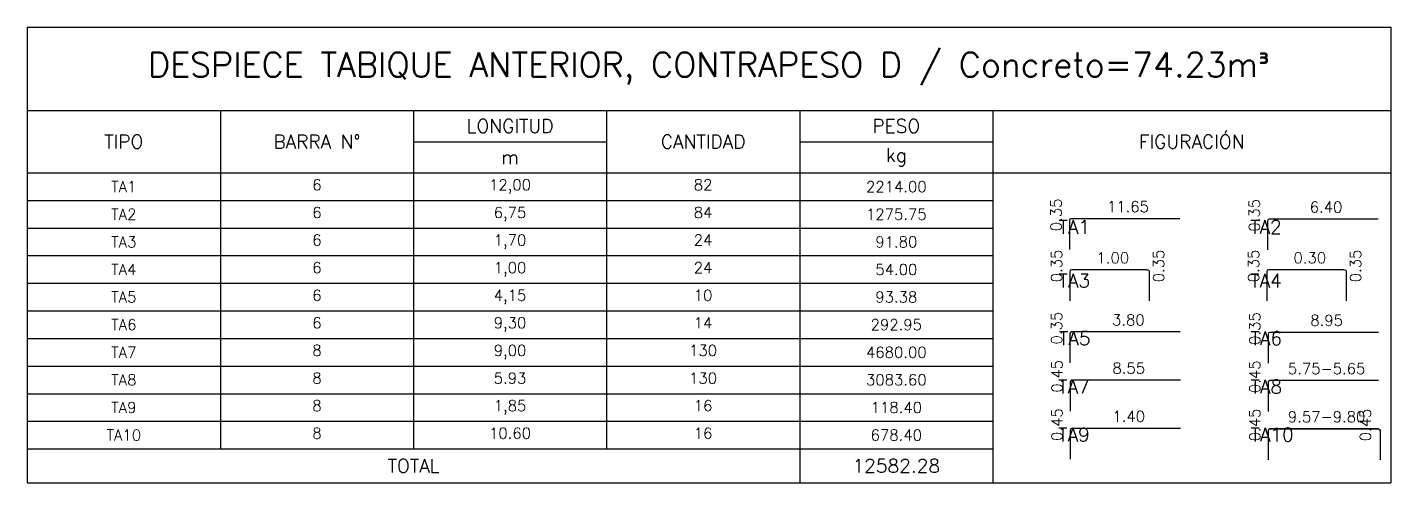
# Model space of a CAD drawing. Header units: metres. Extents: x 1080594 to 1081411, y 976871 to 977162.
# Drawn here: x 1080935.79 to 1080948.31, y 977080.22 to 977084.4 of the extents above; entities that cross this region are included whole.
import ezdxf

# ---------------------------------------------------------------- set-up
doc = ezdxf.new("R2010")
doc.units = ezdxf.units.M
doc.header["$LTSCALE"] = 25.4
doc.layers.add('EST', color=150, linetype='Continuous')
doc.layers.add('REGL100', color=4, linetype='Continuous')
doc.layers.add('R80', color=3, linetype='Continuous', lineweight=30)
doc.styles.add('INTEINSA_Romans', font='ROMANS.shx')
doc.styles.add('romans', font='romans.shx')

# ---------------------------------------------------------------- blocks, each defined once
blk = doc.blocks.new('*T477')
at = {"color": 5, "linetype": 'ByBlock', "lineweight": -2, "transparency": 16777216}
for p, q in [((0, 0), (12.52, 0)), ((0, 0), (0, -4.18)), ((12.52, 0), (12.52, -4.18)), ((0, -0.763), (12.52, -0.763)), ((1.773, -0.763), (1.773, -1.336)), ((3.547, -0.763), (3.547, -1.336)), ((5.32, -0.763), (5.32, -1.336)), ((7.093, -0.763), (7.093, -1.336)), ((8.866, -0.763), (8.866, -1.336)), ((3.547, -1.05), (5.32, -1.05)), ((7.093, -1.05), (8.866, -1.05)), ((0, -1.336), (12.52, -1.336)), ((0, -3.87), (8.866, -3.87)), ((7.093, -3.87), (7.093, -4.18)), ((0, -4.18), (12.52, -4.18))]:
    blk.add_line(p, q, dxfattribs=at)
at = {"color": 2, "linetype": 'ByBlock', "lineweight": -2, "transparency": 16777216}
for p, q in [((1.773, -1.336), (1.773, -3.87)), ((3.547, -1.336), (3.547, -3.87)), ((5.32, -1.336), (5.32, -3.87)), ((7.093, -1.336), (7.093, -3.87)), ((8.866, -1.336), (8.866, -4.18)), ((0, -1.59), (8.866, -1.59)), ((0, -1.843), (8.866, -1.843)), ((0, -2.096), (8.866, -2.096)), ((0, -2.35), (8.866, -2.35)), ((0, -2.603), (8.866, -2.603)), ((0, -2.856), (8.866, -2.856)), ((0, -3.11), (8.866, -3.11)), ((0, -3.363), (8.866, -3.363)), ((0, -3.616), (8.866, -3.616))]:
    blk.add_line(p, q, dxfattribs=at)
at = {"color": 7, "transparency": 16777216, "insert": (6.26, -0.381), "char_height": 0.225, "width": 12.39997, "attachment_point": 5, "style": 'romans'}
blk.add_mtext('DESPIECE TABIQUE ANTERIOR, CONTRAPESO D / Concreto=74.23m{\\fISOCPEUR|b0|i0|c0|p34;³}', dxfattribs=at)
at = {"color": 4, "transparency": 16777216, "char_height": 0.125, "attachment_point": 5, "style": 'romans'}
for s, insert, width in [('LONGITUD', (4.433, -0.906), 1.65325), ('PESO', (7.98, -0.906), 1.65325), ('TIPO', (0.887, -1.05), 1.65325), ('BARRA N°', (2.66, -1.05), 1.65325), ('CANTIDAD', (6.206, -1.05), 1.65325), ('FIGURACIÓN', (10.693, -1.05), 3.53371), ('kg', (7.98, -1.193), 1.65325), ('m', (4.433, -1.193), 1.65325), ('TOTAL', (3.547, -4.025), 6.97301), ('12582.28', (7.98, -4.025), 1.65325)]:
    blk.add_mtext(s, dxfattribs=dict(at, insert=insert, width=width))
at = {"color": 3, "transparency": 16777216, "char_height": 0.1, "width": 1.65325, "style": 'romans'}
for s, insert, attachment_point in [('TA1', (0.887, -1.463), 5), ('6', (2.66, -1.396), 2), ('12,00', (4.433, -1.396), 2), ('82', (6.206, -1.396), 2), ('2214.00', (7.98, -1.463), 5), ('TA2', (0.887, -1.716), 5), ('6', (2.66, -1.65), 2), ('6,75', (4.433, -1.65), 2), ('84', (6.206, -1.65), 2), ('1275.75', (7.98, -1.716), 5), ('TA3', (0.887, -1.97), 5), ('6', (2.66, -1.903), 2), ('1,70', (4.433, -1.903), 2), ('24', (6.206, -1.903), 2), ('91.80', (7.98, -1.97), 5), ('TA4', (0.887, -2.223), 5), ('6', (2.66, -2.156), 2), ('1,00', (4.433, -2.156), 2), ('24', (6.206, -2.156), 2), ('54.00', (7.98, -2.223), 5), ('TA5', (0.887, -2.476), 5), ('6', (2.66, -2.41), 2), ('4,15', (4.433, -2.41), 2), ('10', (6.206, -2.41), 2), ('93.38', (7.98, -2.476), 5), ('TA6', (0.887, -2.73), 5), ('6', (2.66, -2.663), 2), ('9,30', (4.433, -2.663), 2), ('14', (6.206, -2.663), 2), ('292.95', (7.98, -2.73), 5), ('TA7', (0.887, -2.983), 5), ('8', (2.66, -2.916), 2), ('9,00', (4.433, -2.916), 2), ('130', (6.206, -2.916), 2), ('4680.00', (7.98, -2.983), 5), ('TA8', (0.887, -3.236), 5), ('8', (2.66, -3.17), 2), ('5.93', (4.433, -3.17), 2), ('130', (6.206, -3.17), 2), ('3083.60', (7.98, -3.236), 5), ('TA9', (0.887, -3.49), 5), ('8', (2.66, -3.423), 2), ('1,85', (4.433, -3.423), 2), ('16', (6.206, -3.423), 2), ('118.40', (7.98, -3.49), 5), ('TA10', (0.887, -3.743), 5), ('8', (2.66, -3.676), 2), ('10.60', (4.433, -3.676), 2), ('16', (6.206, -3.676), 2), ('678.40', (7.98, -3.743), 5)]:
    blk.add_mtext(s, dxfattribs=dict(at, insert=insert, attachment_point=attachment_point))

msp = doc.modelspace()

# ---------------------------------------------------------------- linework, layer by layer
at = {"layer": 'EST', "transparency": 33554687}
for points in [[(1080946.372506, 977082.640517), (1080945.374033, 977082.640517, 0.414213562), (1080945.359033, 977082.625517), (1080945.359033, 977082.357116)], [(1080948.192571, 977082.636496), (1080947.194098, 977082.636496, 0.414213562), (1080947.179098, 977082.621496), (1080947.179098, 977082.353095)], [(1080946.07107, 977082.170973), (1080945.378442, 977082.170973, 0.414213562), (1080945.363442, 977082.155973), (1080945.363442, 977081.887571)], [(1080946.07107, 977082.170973), (1080946.076289, 977082.170973, -0.414213562), (1080946.091289, 977082.155973), (1080946.091289, 977081.887571)], [(1080947.87985, 977082.170973), (1080947.187222, 977082.170973, 0.414213562), (1080947.172222, 977082.155973), (1080947.172222, 977081.887571)], [(1080947.87985, 977082.170973), (1080947.885069, 977082.170973, -0.414213562), (1080947.900069, 977082.155973), (1080947.900069, 977081.887571)], [(1080946.37685, 977081.600811), (1080945.378378, 977081.600811, 0.414213562), (1080945.363378, 977081.585811), (1080945.363378, 977081.31741)], [(1080948.196915, 977081.59679), (1080947.198443, 977081.59679, 0.414213562), (1080947.183443, 977081.58179), (1080947.183443, 977081.313389)], [(1080946.380326, 977081.158173), (1080945.381853, 977081.158173, 0.414213562), (1080945.366853, 977081.143173), (1080945.366853, 977080.874772)], [(1080948.196915, 977081.154152), (1080947.198443, 977081.154152, 0.414213562), (1080947.183443, 977081.139152), (1080947.183443, 977080.870751)], [(1080946.380326, 977080.715535), (1080945.381853, 977080.715535, 0.414213562), (1080945.366853, 977080.700535), (1080945.366853, 977080.432133)], [(1080948.196915, 977080.711514), (1080947.198443, 977080.711514, 0.414213562), (1080947.183443, 977080.696514), (1080947.183443, 977080.428113)], [(1080947.198443, 977080.711514), (1080948.196915, 977080.711514, -0.414213562), (1080948.211915, 977080.696514), (1080948.211915, 977080.428113)]]:
    msp.add_lwpolyline(points, format="xyb", dxfattribs=at)

# ---------------------------------------------------------------- block references
msp.add_blockref('*T477', (1080935.789478, 977084.397198))

# ---------------------------------------------------------------- texts
at = {"layer": 'R80', "transparency": 33554687, "char_height": 0.1, "width": 0.65938551, "attachment_point": 3, "rotation": 90, "style": 'romans'}
for s, insert in [('0.35', (1080945.18668, 977082.825486)), ('0.35', (1080947.006745, 977082.821465)), ('0.35', (1080945.191088, 977082.355942)), ('0.35', (1080946.12794, 977082.355942)), ('0.35', (1080946.999868, 977082.355942)), ('0.35', (1080947.93672, 977082.355942)), ('0.35', (1080945.191024, 977081.78578)), ('0.35', (1080947.011089, 977081.781759)), ('0.45', (1080945.1945, 977081.343142)), ('0.45', (1080947.011089, 977081.339121)), ('0.45', (1080945.1945, 977080.900504)), ('0.45', (1080947.011089, 977080.896483)), ('0.45', (1080948.026924, 977080.896483))]:
    msp.add_mtext(s, dxfattribs=dict(at, insert=insert))
at = {"layer": 'R80', "transparency": 33554687, "char_height": 0.1, "attachment_point": 2, "style": 'romans'}
for s, insert, width in [('11.65', (1080945.896192, 977082.800864), 0.87619027), ('6.40', (1080947.716257, 977082.796843), 0.74364971), ('1.00', (1080945.757815, 977082.33132), 0.74364971), ('0.30', (1080947.566595, 977082.33132), 0.74364971), ('3.80', (1080945.900536, 977081.761158), 0.87619027), ('8.95', (1080947.720601, 977081.757137), 0.74364971), ('8.55', (1080945.904012, 977081.31852), 0.87619027), ('5.75-5.65', (1080947.720601, 977081.314499), 0.74364971), ('1.40', (1080945.904012, 977080.875882), 0.87619027), ('9.57-9.80', (1080947.720601, 977080.871861), 0.74364971)]:
    msp.add_mtext(s, dxfattribs=dict(at, insert=insert, width=width))
at = {"layer": 'REGL100', "color": 4, "lineweight": 30, "transparency": 33554687, "char_height": 0.125, "attachment_point": 1, "line_spacing_factor": 0.9, "style": 'INTEINSA_Romans'}
for s, insert in [('^ITA1', (1080944.75893, 977082.626235)), ('^ITA2', (1080946.518143, 977082.626235)), ('^ITA3', (1080944.75893, 977082.1344)), ('^ITA4', (1080946.518143, 977082.1344)), ('^ITA5', (1080944.763274, 977081.604976)), ('^ITA6', (1080946.522487, 977081.604976)), ('^ITA7', (1080944.756143, 977081.162338)), ('^ITA8', (1080946.522487, 977081.162338)), ('^ITA9', (1080944.756297, 977080.7197)), ('^ITA10', (1080946.522487, 977080.7197))]:
    msp.add_mtext(s, dxfattribs=dict(at, insert=insert))

doc.saveas('drawing.dxf')
